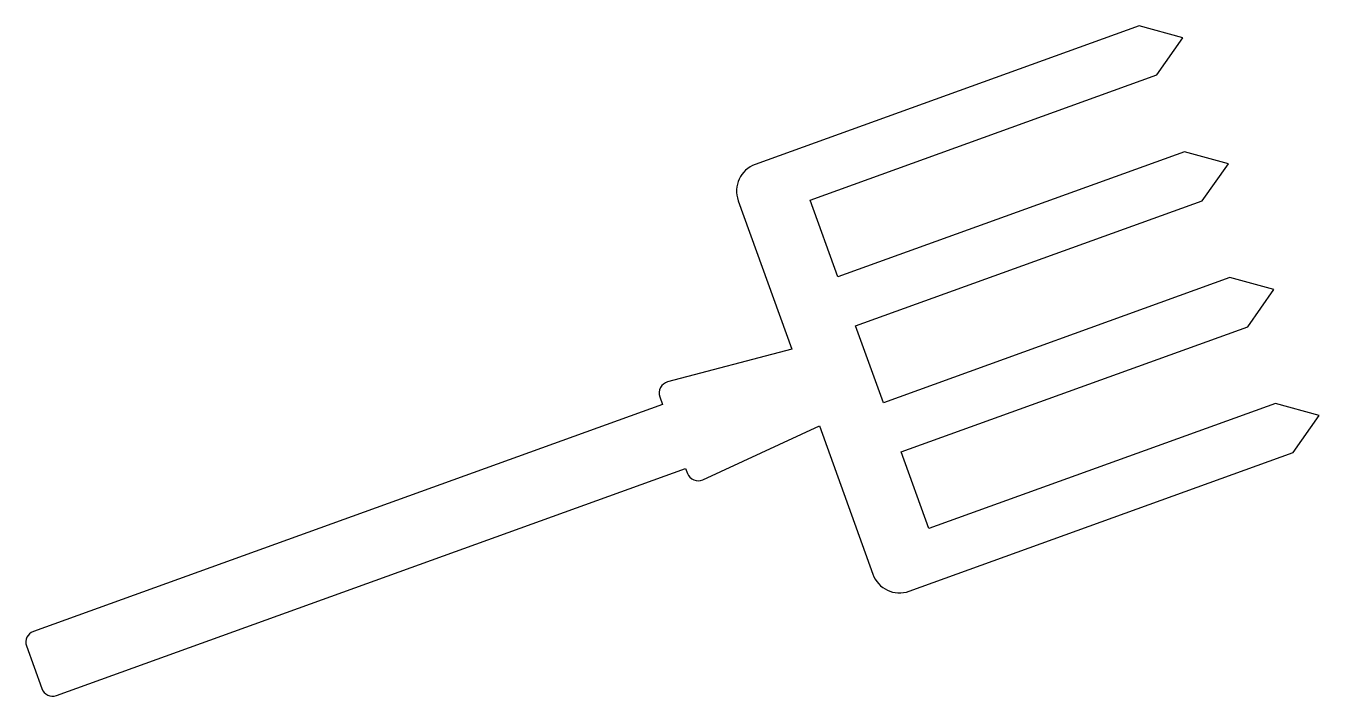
# Model space of a CAD drawing. Header units: inches. Extents: x 0.75 to 6.45, y 0.47 to 3.43.
import ezdxf

# ---------------------------------------------------------------- set-up
doc = ezdxf.new("R2010")
doc.units = ezdxf.units.IN
doc.layers.get('0').update_dxf_attribs({"linetype": 'CONTINUOUS'})

msp = doc.modelspace()

# ---------------------------------------------------------------- linework, layer by layer
msp.add_lwpolyline([(4.7273, 1.21), (4.6052, 1.5486), (6.1339, 2.1), (6.2488, 2.2637), (6.0558, 2.3164), (4.5271, 1.7649), (4.405, 2.1036), (5.9337, 2.655), (6.0486, 2.8187), (5.8556, 2.8714), (4.3269, 2.3199), (4.2048, 2.6586), (5.7335, 3.21), (5.8484, 3.3737), (5.6554, 3.4264), (3.9621, 2.8156, 0.414213), (3.8869, 2.6556), (4.1228, 2.0018), (3.5755, 1.8568, 0.440015), (3.5413, 1.7915), (3.5534, 1.7579), (0.7785, 0.7569, 0.414211), (0.7484, 0.6929), (0.8163, 0.5047, 0.414212), (0.8803, 0.4747), (3.6552, 1.4757), (3.6631, 1.4538, 0.440008), (3.7312, 1.4254), (4.2449, 1.6631), (4.4808, 1.0094, 0.414213), (4.6408, 0.9342), (6.3341, 1.545), (6.449, 1.7087), (6.256, 1.7614)], format="xyb", close=True)

doc.saveas('drawing.dxf')
